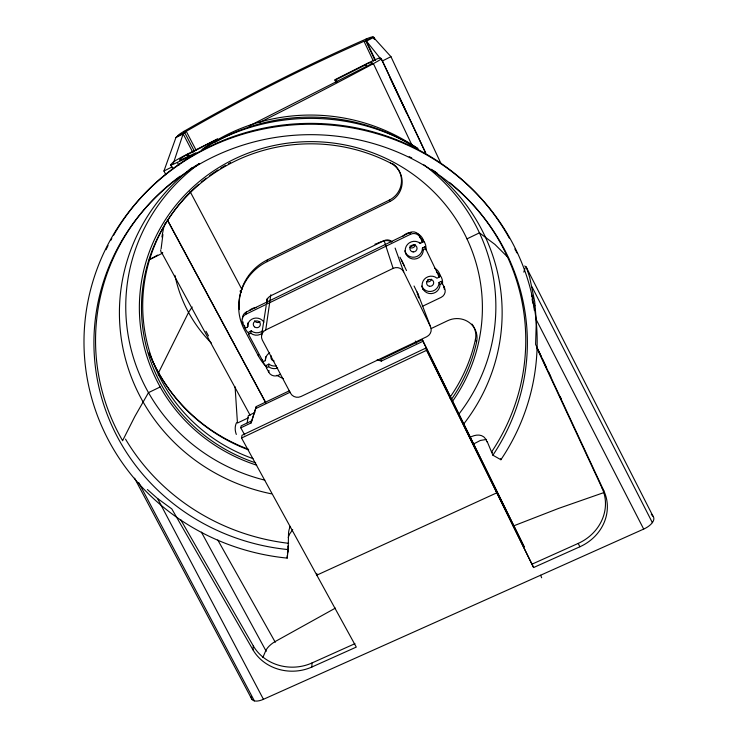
<?xml version="1.0" encoding="UTF-8"?>
<svg xmlns="http://www.w3.org/2000/svg" width="738" height="738" viewBox="0 0 738 738"><rect width="100%" height="100%" fill="white"/><g stroke="black" fill="none" stroke-linecap="round" stroke-linejoin="round"><path stroke-width="1.11" d="M161.087 248.937L162.923 234.536M487.218 441.638L492.883 455.198L500.89 459.728A226.594 217.507 -0.3 0 0 402.358 142.84A226.594 217.507 -0.3 0 0 91.613 285.883A226.594 217.507 -0.3 0 0 287.183 558.103L288.18 549.589L288.53 533.556A73.92 34.446 5.5 0 1 289.914 527.384M287.183 558.103L287.294 555.437M524.718 265.957L526.462 267.479L529.663 277.313L534.736 301.842L536.314 321.261L535.604 344.388L603.841 490.862A45.608 41.374 -18.7 0 1 579.893 546.766L533.602 567.531L425.808 348.105L241.999 435.282L241.547 438.031L356.288 647.088L311.934 666.995A44.151 39.566 -0.3 0 1 252.959 649.8L253.309 645.888L180.699 519.672M280.339 374.295L278.263 375.282A7.066 6.734 4.4 0 1 268.77 372.275L268.983 370.513M287.977 548.952L287.479 553.177L287.977 548.924M268.77 372.275L266.363 367.764L268.595 366.694L268.909 364.083A8.782 8.404 4.9 0 0 276.224 365.873M266.363 367.764L266.695 365.144L268.909 364.083M262.848 330.587A8.865 8.524 9.1 0 1 251.206 330.845L248.983 331.925L248.512 334.305L263.143 361.721L265.366 360.642L265.708 358.078A8.782 8.404 4.9 0 1 265.726 356.841M244.675 434.903L240.809 427.837L251.095 422.948L256.289 406.564L289.287 390.836M418.345 294.905L430.485 326.639A7.85 7.509 -17.7 0 1 426.702 336.749L300.947 396.527A7.74 7.352 1.1 0 1 290.569 393.253L262.331 340.07A7.841 7.537 6.5 0 1 265.735 329.941L270.809 294.785M251.095 422.948L256.289 406.564M266.575 367.1A52.001 50.073 0.9 0 1 258.3 355.781L258.494 354.544M261.51 335.827L266.197 305.56M266.529 303.401L267.193 299.084M247.184 422.837L248.309 415.66L254.878 412.533M418.612 297.848L418.474 295.311M240.809 427.837L241.141 425.854L251.381 420.983M258.3 355.781L244.527 329.987A52.352 50.682 4.1 0 1 267.202 261.612L267.525 259.785L389.36 200.072A21.448 21.153 -40.5 0 0 392.616 163.559M248.512 334.305L250.754 333.225L251.206 330.845M243.116 322.008L242.774 323.548L245.237 328.17L247.488 327.082L247.959 324.738A8.865 8.524 9.1 0 1 248.051 322.857M164.98 224.352L165.229 223.199M245.837 314.287L246.326 312.045L409.821 232.581A7.232 7.048 -27.8 0 1 419.396 235.773L420.236 237.47A7.288 7.094 -27.6 0 0 410.577 234.25L245.837 314.287A7.159 6.891 10.5 0 0 242.774 323.548M173.246 163.67L183.153 133.901L186.244 131.327A343.622 61.651 -27.3 0 1 364.019 41.282L366.417 41.088L382.339 60.996L425.531 152.784M165.902 174.712L163.937 171.022L175.93 137.554L177.471 136.161A10.83 1.485 -28 0 1 184.02 131.299A355.043 63.855 -27.3 0 1 366.113 39.04A11.107 1.522 -26.7 0 1 373.16 37.038L390.946 56.66L440.817 163.163M184.611 132.545L177.471 136.161M262.829 657.54L265.745 650.731A13.911 6.255 -32.6 0 1 274.923 641.691L335.393 608.112M289.794 527.366L290.246 526.379M122.6 440.687L134.86 416.453L148.486 392.625L160.201 386.97M158.227 374.978L158.974 373.474M158.541 372.745L188.541 312.423L192.194 307.017M289.333 534.432L292.728 529.635M172.757 168.891L170.598 164.832L172.83 162.461A15.424 0.895 -27.3 0 1 188.033 153.79L217.59 138.947L187.074 154.869C184.814 154.943 175.081 162.849 181.935 159.399L195.976 152.766M249.038 126.023L369.268 64.981C375.965 62.057 368.686 61.835 365.771 64.778L334.997 80.221L335.615 79.381L365.338 64.391A15.793 0.922 -26.7 0 1 380.181 57.924L381.315 58.625L425.826 153.2M473.261 444.138L480.373 440.448L486.554 439.424M149.888 259.361L157.683 255.099M175.93 137.554L183.153 133.901L192.969 152.637M163.937 171.022L172.185 166.862M382.339 60.996L390.946 56.66M149.205 259.785L162.286 253.3M267.202 261.612L389.959 201.474A21.605 21.31 -40 0 0 390.799 163.209L390.531 162.711M469.654 437.486C473.833 435.272 479.479 433.686 483.648 436.785A74.344 25.701 -60.5 0 1 487.015 441.924M404.793 250.846A9.013 8.773 -26.1 0 0 422.431 247.977L424.737 246.861L425.605 248.632L423.289 249.758A9.087 8.838 -25.9 0 1 412.256 258.89A9.087 8.838 -25.9 0 1 406.195 246.326A9.087 8.838 -25.9 0 1 420.217 243.383L422.542 242.258L419.396 235.773M265.735 329.941L393.123 268.374A7.952 7.712 -19.2 0 1 403.686 271.852L430.485 326.639M466.979 238.863L479.442 232.848L494.93 244.426L508.731 258.18M421.785 286.03A8.948 8.625 -23.3 0 0 439.036 282.433L441.324 281.335L442.311 283.355L440.005 284.462A9.013 8.69 -23.2 0 1 429.036 293.456A9.013 8.69 -23.2 0 1 423.077 281.095A9.013 8.69 -23.2 0 1 436.988 278.198L439.294 277.082L424.737 246.861M422.413 306.325L441.084 297.386A7.205 6.928 -23.3 0 0 444.571 288.051L441.324 281.335M256.021 408.455L290.219 392.173M431.13 328.567L447.689 320.689A20.812 19.806 -20.7 0 1 469.276 322.534A20.812 19.806 -20.7 0 1 476.591 342.026A169.426 164.002 0.1 0 1 451.813 398.861M248.319 417.856L237.451 423.031L235.081 386.795M422.404 339.72L380.956 359.415L381.297 361.094L422.948 341.307L422.404 339.72L524.155 546.784L422.948 341.307M241.547 438.031L426.573 350.319L425.808 348.105M253.309 645.888A43.883 39.354 -0.3 0 0 311.925 663.001L354.96 643.665M532.209 564.072L578.195 543.417A45.322 41.153 -18.8 0 0 601.977 487.836L537.024 348.447M251.289 696.81A14.649 6.891 -33.9 0 0 263.438 699.31L643.684 529.081A15.055 7.472 -21.2 0 0 653.019 516.24L525.936 266.538M513.316 526L558.694 508.371L604.284 492.449M374.959 244.186L375.983 243.817M377.007 243.457C381.149 241.704 387.146 238.743 391.481 241.99M162.259 253.033L161.604 252.461L250.154 415.273M377.183 359.775L381.297 361.094M491.554 451.997L492.55 452.56L491.554 451.997A215.109 206.566 -0.3 0 0 449.396 182.387M147.425 489.534L157.148 498.187L171.806 508.916L252.959 649.8M516.277 251.962L517.569 253.457M651.257 514.128L651.792 514.755M651.977 514.967L653.019 516.24M601.977 487.836L603.841 490.862M217.802 540.022L275.292 642.281M205.976 331.27L208.503 335.919M201.373 532.107L266.224 651.331M167.415 219.952L265.495 402.182M167.341 219.933L265.911 403.077M189.961 191.299L241.944 289.49M172.581 167.6L172.969 168.347M138.707 482.551L254.361 700.888M134.584 478.187L251.87 699.292M170.598 164.832A15.673 0.922 -27.3 0 0 177.332 162.406L178.845 165.266M157.535 498.491L263.438 699.31M188.033 153.79L189.638 156.853M187.074 154.869L188.006 156.65M186.244 131.327L196.28 150.515M184.03 131.299L194.205 150.866M536.268 319.729L643.684 529.081M532.052 286.925L652.355 522.624M531.637 295.172L533.14 298.124M533.417 302.857L534.893 305.753M471.979 324.083A20.664 19.677 -20.8 0 1 475.392 339.655L476.591 342.026M578.195 543.417L579.893 546.766M415.328 341.03L416.352 343.096M426.573 350.319L533.602 567.531M389.784 77.305L406.887 113.652M421.693 240.533L422.542 242.258M438.326 275.108L439.294 277.082M444.571 288.051L443.566 285.993A7.149 6.882 -23.4 0 1 444.221 289.185M401.555 260.145L404.055 265.265M399.978 257.193L406.509 270.569M414.046 286.003L418.068 294.241M334.84 79.842L336.159 82.573M531.747 295.338L532.522 297.977M336.113 79.732L337.441 82.472M439.036 282.433L440.005 284.462M419.747 242.405L420.217 243.383M422.431 247.977L423.289 249.758M371.703 62.195L372.579 64.049M365.771 64.778L366.749 66.854M538.048 349.757L541.36 356.777M542.31 358.779L546.544 367.745M548.417 371.731L550.76 376.684M560.068 396.407L561.452 399.35M366.113 39.04L366.86 40.618M375.614 60.571L366.417 41.088L373.898 37.297L374.867 39.345M374.867 60.046L365.771 40.784L373.17 37.038L374.129 39.068M364.009 41.282L373.428 61.199M381.315 58.625A16.061 0.95 -26.7 0 1 373.391 63.616L412.394 146.096M409.821 232.581L410.577 234.25M500.465 458.713L500.89 459.728M389.36 200.072L389.959 201.474M540.631 575.243L541.664 577.771M422.09 286.741L422.929 288.807M405.356 252.35L406.084 254.158M495.613 489.783L496.803 492.836L316.805 575.151L316.796 573.398M395.116 248.079L403.686 271.852M384.23 240.92L393.123 268.374M533.657 304.49L533.842 305.901M533.952 306.833L534.321 310.338M311.925 663.001L311.934 666.995M240.487 290.717L240.487 292.857M248.697 449.931A172.84 167.858 0.4 0 1 149.15 352.69M214.177 142.582A190.146 184.297 0.2 0 1 412.45 145.737M204.629 147.904A182.959 177.443 2.8 0 1 416.915 148.061M248.328 449.23A172.867 167.923 0.4 0 1 149.196 353.151M174.934 275.366A138.449 135.875 1.7 0 0 188.541 312.423A138.449 135.875 1.6 0 0 211.363 343.069M236.326 434.433A55.913 26.955 16.7 0 1 236.52 422.717M162.794 252.82A48.579 6.199 -68.7 0 1 162.314 252.949M161.493 252.774A56.392 7.214 -70.3 0 1 160.672 249.951M161.899 237.018A93.154 10.064 -72.7 0 1 163.873 226.797M240.108 290.975A74.879 12.758 63.7 0 1 240.975 292.755M267.294 301.021A6.946 6.725 7.8 0 1 267.322 298.327M277.691 367.985A8.847 8.459 4.8 0 1 268.595 366.694M265.366 360.642A8.847 8.459 4.8 0 1 269.674 352.884M262.488 332.958A8.93 8.588 9 0 1 250.754 333.225M247.488 327.082A8.93 8.588 9 0 1 263.927 322.119M242.525 318.77A7.103 6.845 10.6 0 1 246.326 312.045M256.695 465.189A171.52 166.032 0.1 0 1 153.873 240.809A171.52 166.032 0.1 0 1 394.184 162.535A171.52 166.032 0.1 0 1 452.44 401.426M423.916 164.842A185.053 179.149 0.1 0 1 458.87 414.101M264.841 480.152A185.053 179.149 0.1 0 1 129.334 341.657A185.053 179.149 0.1 0 1 199.564 163.439M201.898 149.445A200.321 193.66 0 0 1 418.059 148.523M288.235 537.504A70.94 33.524 5.3 0 1 289.499 534.46M122.582 440.641A215.109 206.566 -0.3 0 1 180.1 176.188M189.26 169.832A215.109 206.566 -0.3 0 1 199.315 163.615M409.193 156.65A215.109 206.566 -0.3 0 1 411.749 157.932M433.732 170.847A215.109 206.566 -0.3 0 1 437.588 173.485M288.632 543.316A215.247 205.026 7.6 0 1 125.525 439.128M431.536 169.288A191.363 184.989 0 0 1 463.639 424.082M271.427 493.833A191.363 184.989 0 0 1 124.51 355.209A191.363 184.989 0 0 1 191.972 167.775M106.032 249.712A224.887 215.985 -0.3 0 1 108.052 245.579M110.7 240.477A224.887 215.985 -0.3 0 1 111.807 238.457M113.477 235.468A224.887 215.985 -0.3 0 1 312.239 123.384A224.887 215.985 -0.3 0 1 509.275 238.097M514.866 248.964A224.887 215.985 -0.3 0 1 515.816 250.966M288.18 549.589A216.732 208.015 -0.3 0 1 101.198 289.324A216.732 208.015 -0.3 0 1 398.216 152.369A216.732 208.015 -0.3 0 1 492.883 455.198M255.689 462.864A169.426 164.002 0.1 0 1 155.617 242.202A169.426 164.002 0.1 0 1 390.799 163.209M283.392 378.649A52.001 50.073 0.9 0 1 276.87 375.291M475.392 339.655A168.181 162.877 0.1 0 1 449.58 397.874M252.996 458.63A168.181 162.877 0.1 0 1 198.753 184.316M201.216 182.221A168.181 162.877 0.1 0 1 206.28 178.172M209.758 175.57A168.181 162.877 0.1 0 1 217.968 169.952M220.791 168.181A168.181 162.877 0.1 0 1 225.634 165.312M228.586 163.67A168.181 162.877 0.1 0 1 230.579 162.6M239.463 309.628A51.964 50.341 4.2 0 1 267.525 259.785M266.879 302.479A6.993 6.771 7.7 0 1 270.652 295.827L384.138 240.625A7.076 6.919 -21.7 0 1 391.989 241.677M417.8 293.484A7.002 6.753 -19.2 0 1 418.16 296.75M417.21 292.036A6.946 6.707 -19.3 0 1 417.376 294.683M266.363 366.389A12.297 11.762 4.9 0 1 262.414 359.803M274.102 360.974A3.515 3.358 4.9 0 1 271.427 355.947M248.651 333.189A12.408 11.937 9.1 0 1 244.463 325.329M248.06 326.288A12.205 11.753 9.3 0 1 247.405 325.384M249.333 310.514A12.205 11.753 9.3 0 1 256.501 307.451M436.73 272.359A12.518 12.085 -23.3 0 1 442.468 284.287M434.636 268.088A12.315 11.891 -23.6 0 1 440.272 276.252M423.999 289.748A12.315 11.891 -23.6 0 1 422.837 289.296M431.564 279.176A3.515 3.395 -23.6 0 1 426.647 281.547M420.06 237.737A12.62 12.278 -26.1 0 1 425.9 249.859M417.118 233.429A12.417 12.085 -26.5 0 1 423.944 242.304M402.736 236.381A12.417 12.085 -26.5 0 1 410.974 232.378M260.071 321.685A3.487 3.358 9.3 0 1 254.592 320.716M429.055 279.379A3.496 3.376 -23.8 0 1 427.514 279.877M413.99 244.555A3.524 3.432 -26.7 0 1 409.83 246.086M415.282 244.573A3.542 3.45 -26.5 0 1 409.913 247.516M533.187 302.958A30.627 8.155 82.4 0 1 533.417 304.545M532.052 298.899A18.644 3.552 81.7 0 1 532.781 303.069M523.842 272.119A219.721 26.845 77.2 0 1 525.179 268.088M373.391 63.616A233.715 11.78 -27 0 1 259.222 122.665M192.978 155.008A233.715 11.78 -27 0 1 177.406 162.369M288.346 545.769L288.161 547.365L288.346 545.769M254.435 326.814A3.542 3.413 9.1 0 0 260.265 325.043A3.542 3.413 9.1 0 0 255.699 321.039A3.542 3.413 9.1 0 0 254.435 326.814M429.516 286.298A3.579 3.45 -23.3 0 0 433.492 281.612A3.579 3.45 -23.3 0 0 427.422 280.698A3.579 3.45 -23.3 0 0 429.516 286.298M413.169 251.935A3.607 3.505 -26.1 0 0 416.712 246.843A3.607 3.505 -26.1 0 0 410.522 246.464A3.607 3.505 -26.1 0 0 413.169 251.935"/></g></svg>
